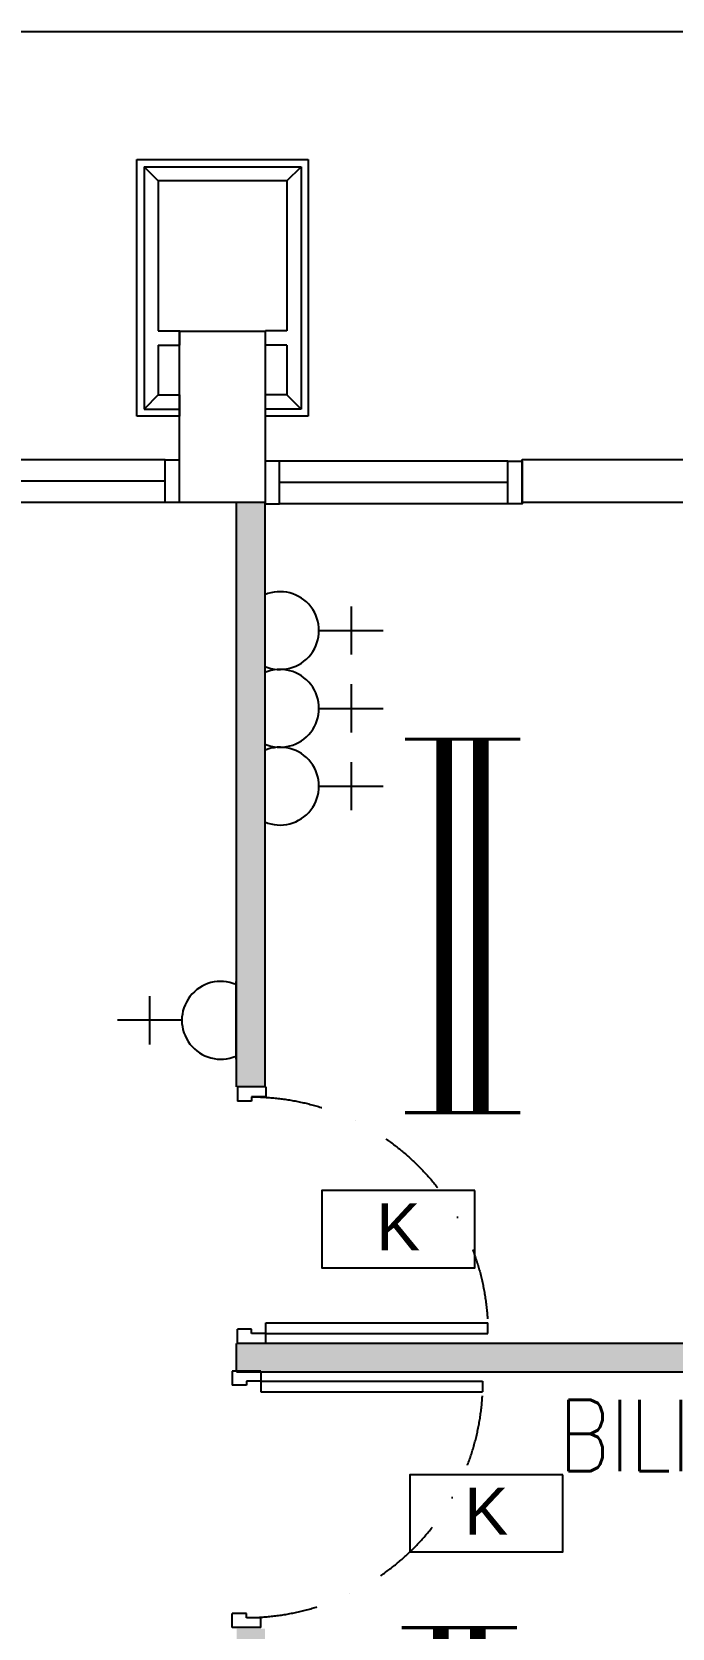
# Model space of a CAD drawing. Header units: inches. Extents: x -106706990 to 300603, y -86718466 to 1728185.
# Drawn here: x 25672 to 27914, y 40256 to 45854 of the extents above; entities that cross this region are included whole.
import ezdxf
from ezdxf.enums import TextEntityAlignment as Align

# ---------------------------------------------------------------- set-up
doc = ezdxf.new("R2010")
doc.units = ezdxf.units.IN
doc.header["$MEASUREMENT"] = 0
doc.linetypes.add('DASHDOT', pattern=[1, 0.5, -0.25, 0, -0.25])
doc.linetypes.add('HIDDEN', pattern=[0.375, 0.25, -0.125])
for name, color, linetype in [('A-ARR', 4, 'Continuous'), ('A-COLUMN', 3, 'Continuous'), ('A-DOOR', 9, 'Continuous'), ('A-DRAIN', 9, 'Continuous'), ('A-HATCH', 8, 'Continuous'), ('A-NOTE', 2, 'Continuous'), ('A-PANEL', 13, 'Continuous'), ('A-PARTITION', 4, 'Continuous'), ('A-ROOMSYM', 3, 'Continuous'), ('A-WALL', 1, 'Continuous'), ('A-WIN', 9, 'Continuous'), ('ELECT', 6, 'Continuous'), ('K LIGHT', 3, 'Continuous'), ('LAMP', 5, 'Continuous')]:
    doc.layers.add(name, color=color, linetype=linetype)
doc.styles.add('arial', font='arial.ttf')
doc.styles.add('style1', font='romans.shx', dxfattribs={"height": 750})

# ---------------------------------------------------------------- blocks, each defined once
blk = doc.blocks.new('A$C0ECF3D93')
at = {"layer": 'A-NOTE', "color": 8, "linetype": 'Continuous', "ltscale": 500}
for p, q in [((75, 825), (25, 875)), ((150, 875), (150, 825)), ((450, 875), (450, 825)), ((525, 825), (575, 875)), ((75, 650.3), (75, 825)), ((75, 825), (150, 825)), ((525, 825), (450, 825)), ((525, 650.3), (525, 825)), ((75, 650.3), (150, 650.3)), ((150, 650.3), (150, 600.3)), ((525, 650.3), (450, 650.3)), ((450, 650.3), (450, 600.3)), ((75, 75), (75, 600.3)), ((75, 600.3), (150, 600.3)), ((525, 600.3), (450, 600.3)), ((525, 75), (525, 600.3)), ((75, 75), (25, 25)), ((75, 75), (525, 75)), ((525, 75), (575, 25))]:
    blk.add_line(p, q, dxfattribs=at)
at = {"layer": 'A-PANEL', "color": 8}
for p, q in [((0, 0), (0, 900)), ((0, 900), (150, 900)), ((150, 900), (150, 875)), ((450, 900), (600, 900)), ((450, 900), (450, 875)), ((600, 900), (600, 0)), ((25, 875), (150, 875)), ((25, 25), (25, 875)), ((575, 875), (450, 875)), ((575, 25), (575, 875)), ((600, 0), (0, 0)), ((575, 25), (25, 25))]:
    blk.add_line(p, q, dxfattribs=at)
blk = doc.blocks.new('A$C04C40081')
at = {"layer": 'A-WIN', "color": 8}
for p, q in [((850, 150), (50, 150)), ((850, 75), (50, 75)), ((850, 0), (50, 0))]:
    blk.add_line(p, q, dxfattribs=at)
at = {"layer": 'A-WIN', "color": 8, "linetype": 'Continuous'}
for points in [[(50, 150), (0, 150), (0, 0), (50, 0)], [(850, 150), (900, 150), (900, 0), (850, 0)]]:
    blk.add_lwpolyline(points, close=True, dxfattribs=at)
blk = doc.blocks.new('A$C4F656F16')
at = {"layer": 'A-DOOR', "color": 8}
for p, q in [((35, 100), (35, 877.1)), ((35, 877.1), (73, 877.1)), ((73, 100), (73, 877.1)), ((35, 100), (73, 100))]:
    blk.add_line(p, q, dxfattribs=at)
at = {"layer": 'A-DOOR', "color": 8, "linetype": 'Continuous'}
for p, q in [((0, 100), (35, 100)), ((0, 100), (0, 100)), ((0, 100), (0, 0)), ((0, 100), (0, 100)), ((35, 100), (35, 50)), ((900, 100), (865, 100)), ((865, 100), (865, 50)), ((900, 100), (900, 100)), ((900, 100), (900, 0)), ((900, 100), (900, 100)), ((0, 0), (50, 0)), ((35, 50), (50, 50)), ((50, 50), (50, 0)), ((865, 50), (850, 50)), ((850, 50), (850, 0)), ((900, 0), (850, 0))]:
    blk.add_line(p, q, dxfattribs=at)
at = {"layer": 'A-DOOR', "color": 8, "linetype": 'DASHDOT', "ltscale": 500}
blk.add_arc((35, 48), 830, 0.1381, 87.3759, dxfattribs=at)
blk = doc.blocks.new('YBC 236')
at = {"layer": 'LAMP'}
for points, const_width in [([(-134681.8, 193808.3), (-134681.8, 193533.1)], 10.9), ([(-133371.4, 193808.3), (-133371.4, 193533.1)], 10.9), ([(-134681.8, 193670.7), (-133371.4, 193670.7)], 54.6), ([(-134681.8, 193679.4), (-134681.8, 193404.2)], 10.9), ([(-133371.4, 193679.4), (-133371.4, 193404.2)], 10.9), ([(-134681.8, 193541.8), (-133371.4, 193541.8)], 54.6)]:
    blk.add_lwpolyline(points, dxfattribs=dict(at, const_width=const_width))
blk = doc.blocks.new('*U239')
at = {"layer": 'LAMP'}
blk.add_blockref('YBC 236', (134026.6, -193606.2, -5.5), dxfattribs=at)
blk = doc.blocks.new('*U240')
at = {"layer": 'LAMP', "color": 0, "linetype": 'ByBlock', "lineweight": -2, "transparency": 16777216}
for p in [(0, 3000), (0, 1500), (0, 0)]:
    blk.add_blockref('*U239', p, dxfattribs=at)
blk = doc.blocks.new('*U241')
at = {"layer": 'LAMP'}
blk.add_blockref('YBC 236', (134026.6, -193606.2, -5.5), dxfattribs=at)
blk = doc.blocks.new('*U242')
at = {"layer": 'LAMP', "color": 0, "linetype": 'ByBlock', "lineweight": -2, "transparency": 16777216}
for p in [(0, 3000), (0, 1500), (0, 0)]:
    blk.add_blockref('*U241', p, dxfattribs=at)
blk = doc.blocks.new('EXIT LAMP')
at = {"layer": 'K LIGHT', "color": 3}
blk.add_lwpolyline([(54141.1, 5237.4), (53604.6, 5237.4), (53604.6, 4967.1), (54141.1, 4967.1)], close=True, dxfattribs=at)
at = {"layer": 'K LIGHT', "color": 3, "style": 'arial'}
blk.add_text('K', height=164.8, dxfattribs=at).set_placement((53795.7, 5027.4))
blk = doc.blocks.new('SOCKET')
at = {"layer": 'ELECT', "color": 6}
for p, q in [((15248.7, 25891.4), (15248.7, 26116.4)), ((15164.3, 26003.9), (15333.1, 26003.9)), ((15112.3, 25701.6), (15385.1, 25701.6))]:
    blk.add_line(p, q, dxfattribs=at)
blk.add_arc((15248.7, 25755), 136.4, 336.9763, 203.0237, dxfattribs=at)

msp = doc.modelspace()

# ---------------------------------------------------------------- hatches: boundary and pattern name
at = {"layer": 'A-HATCH'}
h = msp.add_hatch(dxfattribs=at)
h.set_pattern_fill('DOTS', color=8, scale=800)
h.set_pattern_definition([(0, (2570.67, -195605.69), (25, 50), [0, -50])])
h.paths.add_polyline_path([(26488.8, 44204.4), (26388.8, 44204.4), (26388.8, 42154.4), (26488.8, 42154.4)])
h.paths.add_polyline_path([(30838.8, 41254.4), (26388.8, 41254.4), (26388.8, 41154.4), (26488.8, 41154.4), (30838.8, 41154.4)])
h.paths.add_polyline_path([(30988.8, 44204.4), (30888.8, 44204.4), (30888.8, 43654.4), (30988.8, 43654.4)])
h.paths.add_polyline_path([(30988.8, 41254.4), (30888.8, 41254.4), (30838.8, 41254.4), (30838.8, 41154.4), (30988.8, 41154.4)])
h.paths.add_polyline_path([(26488.8, 40254.4), (26388.8, 40254.4), (26388.8, 40004.4), (26488.8, 40004.4)])
h.paths.add_polyline_path([(30888.8, 40029.4), (30988.8, 40029.4), (30988.8, 40254.4), (30888.8, 40254.4)])

# ---------------------------------------------------------------- linework, layer by layer
at = {"layer": 'A-COLUMN', "color": 8}
msp.add_lwpolyline([(26188.8, 44804.4), (26488.8, 44804.4), (26488.8, 44204.4), (26188.8, 44204.4)], close=True, dxfattribs=at)
at = {"layer": 'A-DRAIN', "color": 8, "linetype": 'Continuous', "ltscale": 1000}
msp.add_line((44338.8, 45854.4), (18838.8, 45854.4), dxfattribs=at)
at = {"layer": 'A-PARTITION', "color": 8}
for p, q in [((26388.8, 42154.4), (26388.8, 44204.4)), ((26488.8, 42154.4), (26488.8, 44204.4)), ((26388.8, 41154.4), (26388.8, 41254.4)), ((30988.8, 41254.4), (26388.8, 41254.4)), ((26388.8, 41154.4), (30988.8, 41154.4))]:
    msp.add_line(p, q, dxfattribs=at)
at = {"layer": 'A-WALL', "color": 8, "linetype": 'Continuous', "ltscale": 900}
for p, q in [((27388.8, 44354.4), (29788.8, 44354.4)), ((27388.8, 44204.4), (27388.8, 44354.4)), ((29788.8, 44204.4), (27388.8, 44204.4))]:
    msp.add_line(p, q, dxfattribs=at)

# ---------------------------------------------------------------- block references
at = {"layer": 'A-ARR', "color": 8, "rotation": 180}
msp.add_blockref('A$C0ECF3D93', (26639.7, 45406.6), dxfattribs=at)
at = {"layer": 'A-DOOR', "color": 8, "xscale": -1, "rotation": 270}
msp.add_blockref('A$C4F656F16', (26391.5, 41254.2), dxfattribs=at)
at = {"layer": 'A-DOOR', "color": 8, "rotation": 270}
msp.add_blockref('A$C4F656F16', (26373.8, 41157.5), dxfattribs=at)
at = {"layer": 'A-WIN', "color": 8}
for p in [(25288.2, 44203.7), (26488.9, 44199.1)]:
    msp.add_blockref('A$C04C40081', p, dxfattribs=at)
at = {"layer": 'ELECT', "color": 7, "linetype": 'HIDDEN'}
for p, rotation in [((785.9, 59003.4), 269.9999999999994), ((785.9, 58730.6), 269.9999999999994), ((785.9, 58457.8), 269.9999999999994), ((52088.5, 27139.1), 89.99999999999937)]:
    msp.add_blockref('SOCKET', p, dxfattribs=dict(at, rotation=rotation))
at = {"layer": 'LAMP', "color": 0, "rotation": 270}
for name, p in [('*U240', (27180.3, 42718.8, -5.5)), ('*U242', (27169.1, 39602.4, -5.5))]:
    msp.add_blockref(name, p, dxfattribs=at)
at = {"layer": 'LAMP', "color": 0}
for p in [(-26917.2, 36553), (-26608.8, 35556)]:
    msp.add_blockref('EXIT LAMP', p, dxfattribs=at)

# ---------------------------------------------------------------- texts
at = {"layer": 'A-ROOMSYM', "color": 8, "style": 'style1', "width": 0.8}
msp.add_text('BILIK RUNDINGAN', height=250, dxfattribs=at).set_placement((28665.5, 40806.8), align=Align.CENTER)

doc.saveas('drawing.dxf')
